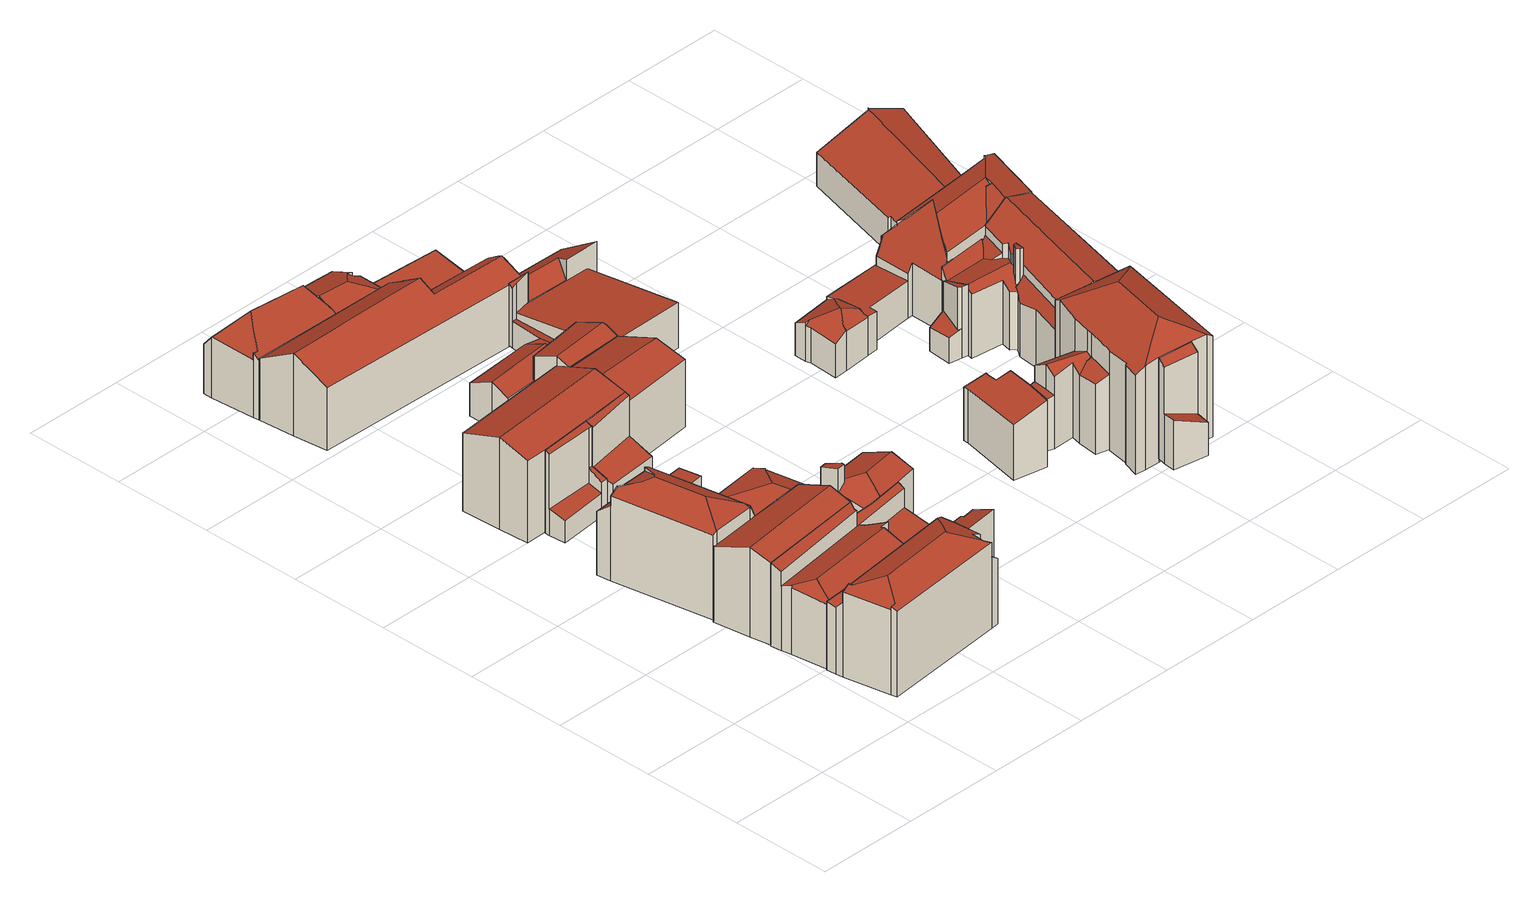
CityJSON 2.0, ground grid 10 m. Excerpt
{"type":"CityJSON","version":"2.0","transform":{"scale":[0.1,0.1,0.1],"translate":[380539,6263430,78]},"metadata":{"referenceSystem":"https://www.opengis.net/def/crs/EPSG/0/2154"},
"CityObjects":{
"building1":{"type":"Building","attributes":{"b3_dak_type":"slanted","b3_h_dak_50p":89.52,"b3_h_dak_70p":89.82,"b3_h_dak_max":90.45,"b3_h_dak_min":84.41,"b3_h_maaiveld":80.73,"b3_kas_warenhuis":false,"b3_reconstructie_onvolledig":false,"b3_rmse_lod12":1.21,"b3_rmse_lod13":1.21,"b3_rmse_lod22":0.299,"b3_val3dity_lod12":"[]","b3_val3dity_lod13":"[]","b3_val3dity_lod22":"[204]","b3_volume_lod12":826.85,"b3_volume_lod13":826.85,"b3_volume_lod22":768.42,"oorspronkelijkbouwjaar":2000},"children":["building1-1"]},
"building1-1":{"type":"BuildingPart","parents":["building1"],"geometry":[{"type":"Solid","lod":"2.2","boundaries":[[[[0,1,2,3,4,5,6,7,8,9,10,11,12,13]],[[14,15,9,8,16]],[[17,18,19,20]],[[21,22,18,17]],[[16,8,7,23,24]],[[20,19,4,3,25]],[[26,1,0,27]],[[28,29,13,12,30]],[[23,7,6,31]],[[31,6,5,32]],[[30,12,11,33]],[[33,11,10,34]],[[15,14,35]],[[36,37,38,39]],[[37,2,1,26]],[[25,3,2,37,36]],[[40,41,42]],[[41,40,43,34,44]],[[44,34,10,9,15]],[[24,23,22,21]],[[32,5,4,19]],[[45,29,28]],[[39,38,43,40]],[[27,0,13,29]],[[39,46,47,48,21,17,20,25,36]],[[49,35,14,16,24,21,48,47]],[[32,19,18,22,23,31]],[[35,49,42,41,44,15]],[[45,28,30,33]],[[39,40,42,49,47,46]],[[27,29,45,33,34,43,38,37,26]]]],"semantics":{"surfaces":[{"type":"GroundSurface"},{"type":"WallSurface","on_footprint_edge":true},{"type":"WallSurface","on_footprint_edge":false},{"type":"RoofSurface"}],"values":[[0,1,2,2,1,1,1,1,1,1,1,1,2,2,1,1,2,2,1,2,1,2,2,1,3,3,3,3,3,3,3]]}}]},
"building2":{"type":"Building","attributes":{"b3_dak_type":"slanted","b3_h_dak_50p":89.27,"b3_h_dak_70p":89.48,"b3_h_dak_max":91.36,"b3_h_dak_min":87.9,"b3_h_maaiveld":80.94,"b3_kas_warenhuis":false,"b3_reconstructie_onvolledig":false,"b3_rmse_lod12":0.508,"b3_rmse_lod13":0.508,"b3_rmse_lod22":0.39,"b3_val3dity_lod12":"[]","b3_val3dity_lod13":"[]","b3_val3dity_lod22":"[]","b3_volume_lod12":518.98,"b3_volume_lod13":518.98,"b3_volume_lod22":502.31,"oorspronkelijkbouwjaar":2000},"children":["building2-1"]},
"building2-1":{"type":"BuildingPart","parents":["building2"],"geometry":[{"type":"Solid","lod":"2.2","boundaries":[[[[50,51,52,53,54,55,56,57]],[[58,56,55,59]],[[60,57,56,58]],[[61,50,57,60]],[[62,54,53,63]],[[59,55,54,62]],[[63,53,52,64]],[[64,52,51,65]],[[65,51,50,61]],[[65,66,58,59,62,63,64]],[[58,66,65,61,60]]]],"semantics":{"surfaces":[{"type":"GroundSurface"},{"type":"WallSurface","on_footprint_edge":true},{"type":"RoofSurface"}],"values":[[0,1,1,1,1,1,1,1,1,2,2]]}}]},
"building3":{"type":"Building","attributes":{"b3_dak_type":"slanted","b3_h_dak_50p":89.89,"b3_h_dak_70p":90.14,"b3_h_dak_max":90.83,"b3_h_dak_min":85.82,"b3_h_maaiveld":81.09,"b3_kas_warenhuis":false,"b3_reconstructie_onvolledig":false,"b3_rmse_lod12":1.77,"b3_rmse_lod13":0.879,"b3_rmse_lod22":0.0477,"b3_val3dity_lod12":"[]","b3_val3dity_lod13":"[]","b3_val3dity_lod22":"[]","b3_volume_lod12":702.69,"b3_volume_lod13":664.47,"b3_volume_lod22":622.76,"oorspronkelijkbouwjaar":2000},"children":["building3-1"]},
"building3-1":{"type":"BuildingPart","parents":["building3"],"geometry":[{"type":"Solid","lod":"2.2","boundaries":[[[[67,68,69,70,71,72,73,74,75,76,77]],[[78,71,70,79]],[[80,81,77,76,82]],[[83,75,74,84]],[[82,76,75,83]],[[85,86,87,88]],[[89,88,90]],[[91,92,93,84,94]],[[81,80,95]],[[93,92,95]],[[94,84,74,73,96]],[[97,98,72,71,78]],[[99,67,77,81]],[[100,101,69,68,102]],[[79,70,69,101]],[[103,104,86,85,105]],[[101,100,106]],[[90,88,87,98,97]],[[96,73,72,98]],[[105,85,107]],[[108,109,104,103]],[[92,91,110]],[[109,108,110]],[[102,68,67,99]],[[93,95,80,82,83,84]],[[111,79,101,106]],[[90,97,78,79,111,112,89]],[[107,85,88,89,112]],[[109,110,91,94,96,98,87,86,104]],[[113,103,105,107,112,111,106]],[[103,113,106,100,102,99,81,95,92,110,108]]]],"semantics":{"surfaces":[{"type":"GroundSurface"},{"type":"WallSurface","on_footprint_edge":true},{"type":"WallSurface","on_footprint_edge":false},{"type":"RoofSurface"}],"values":[[0,1,1,1,1,2,2,2,2,2,1,1,1,1,1,2,2,2,1,2,2,2,2,1,3,3,3,3,3,3,3]]}}]},
"building4":{"type":"Building","attributes":{"b3_dak_type":"slanted","b3_h_dak_50p":83.73,"b3_h_dak_70p":85.2,"b3_h_dak_max":89.38,"b3_h_dak_min":83.43,"b3_h_maaiveld":81.23,"b3_kas_warenhuis":false,"b3_reconstructie_onvolledig":false,"b3_rmse_lod12":4.54,"b3_rmse_lod13":0.393,"b3_rmse_lod22":0.0681,"b3_val3dity_lod12":"[]","b3_val3dity_lod13":"[]","b3_val3dity_lod22":"[]","b3_volume_lod12":93.73,"b3_volume_lod13":46.72,"b3_volume_lod22":46.78,"oorspronkelijkbouwjaar":2000},"children":["building4-1"]},
"building4-1":{"type":"BuildingPart","parents":["building4"],"geometry":[{"type":"Solid","lod":"2.2","boundaries":[[[[114,115,116,117,118,119,120]],[[121,122,117,116,123]],[[124,125,122,121]],[[126,127,125,124,128]],[[129,114,120,130]],[[130,120,119,127,126]],[[127,119,118,131]],[[131,118,117,122]],[[123,116,115,132]],[[133,132,115,114,129]],[[128,124,132,133]],[[131,122,125,127]],[[132,124,121,123]],[[128,133,129,130,126]]]],"semantics":{"surfaces":[{"type":"GroundSurface"},{"type":"WallSurface","on_footprint_edge":true},{"type":"WallSurface","on_footprint_edge":false},{"type":"RoofSurface"}],"values":[[0,1,2,2,1,1,1,1,1,1,2,3,3,3]]}}]},
"building5":{"type":"Building","attributes":{"b3_dak_type":"slanted","b3_h_dak_50p":87.63,"b3_h_dak_70p":87.94,"b3_h_dak_max":89.98,"b3_h_dak_min":84.48,"b3_h_maaiveld":80.85,"b3_kas_warenhuis":false,"b3_reconstructie_onvolledig":false,"b3_rmse_lod12":1.45,"b3_rmse_lod13":1.45,"b3_rmse_lod22":0.138,"b3_val3dity_lod12":"[]","b3_val3dity_lod13":"[]","b3_val3dity_lod22":"[]","b3_volume_lod12":587.77,"b3_volume_lod13":587.77,"b3_volume_lod22":536.6,"oorspronkelijkbouwjaar":2000},"children":["building5-1"]},
"building5-1":{"type":"BuildingPart","parents":["building5"],"geometry":[{"type":"Solid","lod":"2.2","boundaries":[[[[134,135,136,137,138,139,140,141,142,143,144,145,146,147]],[[148,142,141,149]],[[150,147,146,151]],[[61,136,135,152,153]],[[154,155,156,157]],[[153,152,155,154]],[[158,159,140,139,160]],[[157,156,161,60]],[[162,163,164]],[[60,161,137,136,61]],[[165,144,143,166]],[[160,139,138,167]],[[149,141,140,159]],[[168,145,144,165]],[[151,146,145,168]],[[166,143,142,148,169]],[[169,148,170,171]],[[167,138,137,161]],[[171,170,172,173]],[[163,134,147,150]],[[152,135,134,163,162]],[[173,172,159,158]],[[60,61,153,154,157]],[[174,151,168,165]],[[173,158,160,167,161,156,155]],[[163,150,151,174,164]],[[152,162,164,174,165,166,169,171,173,155]],[[159,172,170,148,149]]]],"semantics":{"surfaces":[{"type":"GroundSurface"},{"type":"WallSurface","on_footprint_edge":true},{"type":"WallSurface","on_footprint_edge":false},{"type":"RoofSurface"}],"values":[[0,1,1,1,2,2,1,2,2,1,1,1,1,1,1,1,2,1,2,1,1,2,3,3,3,3,3,3]]}}]},
"building6":{"type":"Building","attributes":{"b3_dak_type":"slanted","b3_h_dak_50p":89.82,"b3_h_dak_70p":90.06,"b3_h_dak_max":90.69,"b3_h_dak_min":88.98,"b3_h_maaiveld":81.26,"b3_kas_warenhuis":false,"b3_reconstructie_onvolledig":false,"b3_rmse_lod12":0.458,"b3_rmse_lod13":0.458,"b3_rmse_lod22":0.0234,"b3_val3dity_lod12":"[]","b3_val3dity_lod13":"[]","b3_val3dity_lod22":"[104]","b3_volume_lod12":777.96,"b3_volume_lod13":777.96,"b3_volume_lod22":756.89,"oorspronkelijkbouwjaar":2000},"children":["building6-1"]},
"building6-1":{"type":"BuildingPart","parents":["building6"],"geometry":[{"type":"Solid","lod":"2.2","boundaries":[[[[175,176,177,178,179,180,181,182]],[[130,179,178,129]],[[129,178,177,183]],[[183,177,176,184]],[[185,180,179,130]],[[186,175,182,187]],[[188,181,180,185]],[[187,182,181,188]],[[184,176,175,186]],[[188,184,186,187]],[[184,188,185,130,129,183]]]],"semantics":{"surfaces":[{"type":"GroundSurface"},{"type":"WallSurface","on_footprint_edge":true},{"type":"RoofSurface"}],"values":[[0,1,1,1,1,1,1,1,1,2,2]]}}]},
"building7":{"type":"Building","attributes":{"b3_dak_type":"slanted","b3_h_dak_50p":86.33,"b3_h_dak_70p":86.58,"b3_h_dak_max":88.62,"b3_h_dak_min":84.33,"b3_h_maaiveld":81.73,"b3_kas_warenhuis":false,"b3_reconstructie_onvolledig":false,"b3_rmse_lod12":0.562,"b3_rmse_lod13":0.562,"b3_rmse_lod22":0.276,"b3_val3dity_lod12":"[]","b3_val3dity_lod13":"[]","b3_val3dity_lod22":"[]","b3_volume_lod12":190.12,"b3_volume_lod13":190.12,"b3_volume_lod22":179.29,"oorspronkelijkbouwjaar":2000},"children":["building7-1"]},
"building7-1":{"type":"BuildingPart","parents":["building7"],"geometry":[{"type":"Solid","lod":"2.2","boundaries":[[[[189,190,191,192,193,194,195,196,197]],[[198,199,193,192,200]],[[201,194,193,199]],[[202,197,196,203]],[[203,196,195,204]],[[200,192,191,205]],[[205,191,190,206]],[[204,195,194,201]],[[207,189,197,202]],[[206,190,189,207]],[[199,198,208]],[[208,198,200,205,206,209]],[[206,207,202,203,204,209]],[[199,208,209,204,201]]]],"semantics":{"surfaces":[{"type":"GroundSurface"},{"type":"WallSurface","on_footprint_edge":true},{"type":"WallSurface","on_footprint_edge":false},{"type":"RoofSurface"}],"values":[[0,1,1,1,1,1,1,1,1,1,2,3,3,3]]}}]},
"building8":{"type":"Building","attributes":{"b3_dak_type":"slanted","b3_h_dak_50p":84.93,"b3_h_dak_70p":85.18,"b3_h_dak_max":89.42,"b3_h_dak_min":84.27,"b3_h_maaiveld":81.4,"b3_kas_warenhuis":false,"b3_reconstructie_onvolledig":false,"b3_rmse_lod12":2.11,"b3_rmse_lod13":0.321,"b3_rmse_lod22":0.0488,"b3_val3dity_lod12":"[]","b3_val3dity_lod13":"[]","b3_val3dity_lod22":"[]","b3_volume_lod12":55.95,"b3_volume_lod13":68.19,"b3_volume_lod22":65.71,"oorspronkelijkbouwjaar":2000},"children":["building8-1"]},
"building8-1":{"type":"BuildingPart","parents":["building8"],"geometry":[{"type":"Solid","lod":"2.2","boundaries":[[[[210,211,212,213,214,215,216]],[[217,214,213,218]],[[219,215,214,217]],[[218,213,212,220]],[[221,216,215,219]],[[222,221,220,223]],[[183,211,210,129]],[[223,220,212,211,183]],[[129,210,216,221,222]],[[220,221,219,217,218]],[[129,222,223,183]]]],"semantics":{"surfaces":[{"type":"GroundSurface"},{"type":"WallSurface","on_footprint_edge":true},{"type":"WallSurface","on_footprint_edge":false},{"type":"RoofSurface"}],"values":[[0,1,1,1,1,2,1,1,1,3,3]]}}]},
"building9":{"type":"Building","attributes":{"b3_dak_type":"slanted","b3_h_dak_50p":86.95,"b3_h_dak_70p":87.06,"b3_h_dak_max":87.7,"b3_h_dak_min":86.54,"b3_h_maaiveld":81.93,"b3_kas_warenhuis":false,"b3_reconstructie_onvolledig":false,"b3_rmse_lod12":0.299,"b3_rmse_lod13":0.299,"b3_rmse_lod22":0.252,"b3_val3dity_lod12":"[]","b3_val3dity_lod13":"[]","b3_val3dity_lod22":"[]","b3_volume_lod12":64.48,"b3_volume_lod13":64.48,"b3_volume_lod22":64.77,"oorspronkelijkbouwjaar":2000},"children":["building9-1"]},
"building9-1":{"type":"BuildingPart","parents":["building9"],"geometry":[{"type":"Solid","lod":"2.2","boundaries":[[[[224,225,226,227,228,229]],[[230,224,229,231]],[[232,227,226,233]],[[233,226,225,234]],[[231,229,228,235]],[[235,228,227,232]],[[234,225,224,230]],[[234,230,231,235,232,233]]]],"semantics":{"surfaces":[{"type":"GroundSurface"},{"type":"WallSurface","on_footprint_edge":true},{"type":"RoofSurface"}],"values":[[0,1,1,1,1,1,1,2]]}}]},
"building10":{"type":"Building","attributes":{"b3_dak_type":"slanted","b3_h_dak_50p":87.62,"b3_h_dak_70p":87.89,"b3_h_dak_max":89.06,"b3_h_dak_min":86.66,"b3_h_maaiveld":81.44,"b3_kas_warenhuis":false,"b3_reconstructie_onvolledig":false,"b3_rmse_lod12":0.511,"b3_rmse_lod13":0.511,"b3_rmse_lod22":0.0862,"b3_val3dity_lod12":"[]","b3_val3dity_lod13":"[]","b3_val3dity_lod22":"[]","b3_volume_lod12":191.67,"b3_volume_lod13":191.67,"b3_volume_lod22":186.19,"oorspronkelijkbouwjaar":2000},"children":["building10-1"]},
"building10-1":{"type":"BuildingPart","parents":["building10"],"geometry":[{"type":"Solid","lod":"2.2","boundaries":[[[[236,237,238,239,240,241,242,243,244,245,246]],[[247,248,236,246,249]],[[250,241,240,251]],[[160,242,241,250]],[[252,253,254,255]],[[253,245,244,256]],[[257,258,259,260]],[[251,240,239,261]],[[249,246,245,253,252]],[[261,239,238,262]],[[263,243,242,160]],[[256,244,243,263]],[[255,254,258,257]],[[260,259,248,247]],[[262,238,237,264]],[[264,237,236,248]],[[258,254,253,256,263,265,266]],[[251,267,266,265,263,160,250]],[[260,247,249,252,255,257]],[[264,248,259,258,266,267,251,261,262]]]],"semantics":{"surfaces":[{"type":"GroundSurface"},{"type":"WallSurface","on_footprint_edge":true},{"type":"WallSurface","on_footprint_edge":false},{"type":"RoofSurface"}],"values":[[0,1,1,1,2,1,2,1,1,1,1,1,2,2,1,1,3,3,3,3]]}}]},
"building11":{"type":"Building","attributes":{"b3_dak_type":"slanted","b3_h_dak_50p":88.63,"b3_h_dak_70p":88.89,"b3_h_dak_max":89.38,"b3_h_dak_min":87.7,"b3_h_maaiveld":81.54,"b3_kas_warenhuis":false,"b3_reconstructie_onvolledig":false,"b3_rmse_lod12":0.473,"b3_rmse_lod13":0.473,"b3_rmse_lod22":0.0396,"b3_val3dity_lod12":"[]","b3_val3dity_lod13":"[]","b3_val3dity_lod22":"[]","b3_volume_lod12":403.3,"b3_volume_lod13":403.3,"b3_volume_lod22":389.17,"oorspronkelijkbouwjaar":2000},"children":["building11-1"]},
"building11-1":{"type":"BuildingPart","parents":["building11"],"geometry":[{"type":"Solid","lod":"2.2","boundaries":[[[[268,269,270,271,272,273,274]],[[275,272,271,276]],[[277,273,272,275]],[[278,274,273,277]],[[279,269,268,280]],[[281,270,269,279]],[[280,268,274,278]],[[276,271,270,281]],[[280,278,277,282,281,279]],[[276,281,282,277,275]]]],"semantics":{"surfaces":[{"type":"GroundSurface"},{"type":"WallSurface","on_footprint_edge":true},{"type":"RoofSurface"}],"values":[[0,1,1,1,1,1,1,1,2,2]]}}]},
"building12":{"type":"Building","attributes":{"b3_dak_type":"slanted","b3_h_dak_50p":87.16,"b3_h_dak_70p":87.7,"b3_h_dak_max":89.75,"b3_h_dak_min":84.22,"b3_h_maaiveld":81.36,"b3_kas_warenhuis":false,"b3_reconstructie_onvolledig":false,"b3_rmse_lod12":1.74,"b3_rmse_lod13":1.74,"b3_rmse_lod22":0.295,"b3_val3dity_lod12":"[]","b3_val3dity_lod13":"[]","b3_val3dity_lod22":"[204]","b3_volume_lod12":745.9,"b3_volume_lod13":745.9,"b3_volume_lod22":647.12,"oorspronkelijkbouwjaar":2000},"children":["building12-1"]},
"building12-1":{"type":"BuildingPart","parents":["building12"],"geometry":[{"type":"Solid","lod":"2.2","boundaries":[[[[283,284,285,286,287,288,289,290,291,292,293,294,295,296,297]],[[298,294,293,299]],[[300,295,294,298,301]],[[301,298,302,303]],[[299,293,292,304]],[[305,306,307]],[[307,306,289,288,308]],[[308,288,287,309]],[[309,287,286,310,311]],[[312,313,296,295,300]],[[314,297,296,313]],[[315,284,283,316]],[[317,316,283,297,314]],[[318,316,317]],[[319,285,284,315]],[[320,321,322]],[[313,312,322]],[[303,302,323,324]],[[304,292,291,323]],[[321,320,325,326]],[[327,328,329]],[[330,331,329]],[[310,286,285,319]],[[328,332,333]],[[332,328,327,334]],[[311,310,334]],[[335,290,289,306]],[[324,323,291,290,335]],[[326,325,336]],[[331,330,336]],[[318,337,338,315,316]],[[304,323,302,298,299]],[[332,334,310,319,315,338,339,333]],[[326,336,330,329,328,333,339]],[[311,334,327,329,331,340,341,305,307,308,309]],[[324,335,306,305,341,340,303]],[[326,339,338,337,318,317,314,313,322,321]],[[331,336,325,320,322,312,300,301,303,340]]]],"semantics":{"surfaces":[{"type":"GroundSurface"},{"type":"WallSurface","on_footprint_edge":true},{"type":"WallSurface","on_footprint_edge":false},{"type":"RoofSurface"}],"values":[[0,1,1,2,1,2,1,1,1,1,1,1,1,2,1,2,2,2,1,2,2,2,1,2,2,2,1,1,2,2,3,3,3,3,3,3,3,3]]}}]},
"building13":{"type":"Building","attributes":{"b3_dak_type":"slanted","b3_h_dak_50p":85.92,"b3_h_dak_70p":87.84,"b3_h_dak_max":88.55,"b3_h_dak_min":84.26,"b3_h_maaiveld":81.6,"b3_kas_warenhuis":false,"b3_reconstructie_onvolledig":false,"b3_rmse_lod12":2.01,"b3_rmse_lod13":2.01,"b3_rmse_lod22":0.152,"b3_val3dity_lod12":"[]","b3_val3dity_lod13":"[]","b3_val3dity_lod22":"[]","b3_volume_lod12":381.47,"b3_volume_lod13":381.47,"b3_volume_lod22":294.19,"oorspronkelijkbouwjaar":2000},"children":["building13-1"]},
"building13-1":{"type":"BuildingPart","parents":["building13"],"geometry":[{"type":"Solid","lod":"2.2","boundaries":[[[[342,343,344,345,346,347,348,349,350,351,352,353]],[[279,347,346,354]],[[355,348,347,279]],[[356,357,350,349,358]],[[359,351,350,357]],[[360,361,362]],[[362,342,353,363]],[[358,349,348,355]],[[364,365,366,367]],[[367,366,357,356]],[[363,353,352,368]],[[354,346,345,369]],[[369,345,344,370,371]],[[371,370,372,365,364]],[[370,344,343,373]],[[368,352,351,359]],[[365,372,361,360]],[[373,343,342,362]],[[368,360,362,363]],[[369,358,355,279,354]],[[365,360,368,359,357,366]],[[373,362,361,372,370]],[[358,369,371,364,367,356]]]],"semantics":{"surfaces":[{"type":"GroundSurface"},{"type":"WallSurface","on_footprint_edge":true},{"type":"WallSurface","on_footprint_edge":false},{"type":"RoofSurface"}],"values":[[0,1,1,1,1,2,1,1,2,2,1,1,1,2,1,1,2,1,3,3,3,3,3]]}}]},
"building14":{"type":"Building","attributes":{"b3_dak_type":"slanted","b3_h_dak_50p":88.26,"b3_h_dak_70p":88.68,"b3_h_dak_max":89.91,"b3_h_dak_min":84.05,"b3_h_maaiveld":81.4,"b3_kas_warenhuis":false,"b3_reconstructie_onvolledig":false,"b3_rmse_lod12":1.63,"b3_rmse_lod13":0.62,"b3_rmse_lod22":0.107,"b3_val3dity_lod12":"[]","b3_val3dity_lod13":"[]","b3_val3dity_lod22":"[104]","b3_volume_lod12":1287.9,"b3_volume_lod13":1186.4,"b3_volume_lod22":1098.94,"oorspronkelijkbouwjaar":2000},"children":["building14-1"]},
"building14-1":{"type":"BuildingPart","parents":["building14"],"geometry":[{"type":"Solid","lod":"2.2","boundaries":[[[[374,375,376,377,378,379,380,381,382,383,384,385,297,295,386]],[[387,388,381,380,389]],[[390,377,376,391]],[[392,393,378,377,390,394]],[[395,386,295,396]],[[396,295,297,397]],[[398,399,400]],[[401,384,383,402]],[[394,390,403,404]],[[405,406,374,386,395]],[[407,385,384,401]],[[397,297,385,407]],[[389,380,379,408]],[[391,376,375,409]],[[404,403,409,410]],[[411,412,413,414]],[[408,379,378,393]],[[402,383,382,415,416]],[[416,415,412,411]],[[415,382,381,388]],[[417,418,393,392]],[[414,413,418,417]],[[410,409,375,374,406]],[[399,398,406,405]],[[388,387,419]],[[409,403,390,391]],[[388,419,412,415]],[[399,405,395,396,397,407,420]],[[414,417,392,394,404,410,406,398,400]],[[419,387,389,408,393,418,413,412]],[[414,400,399,420,407,401,402,416,411]]]],"semantics":{"surfaces":[{"type":"GroundSurface"},{"type":"WallSurface","on_footprint_edge":true},{"type":"WallSurface","on_footprint_edge":false},{"type":"RoofSurface"}],"values":[[0,1,1,1,1,1,2,1,2,1,1,1,1,1,2,2,1,1,2,1,2,2,1,2,2,3,3,3,3,3,3]]}}]},
"building15":{"type":"Building","attributes":{"b3_dak_type":"slanted","b3_h_dak_50p":85.4,"b3_h_dak_70p":85.71,"b3_h_dak_max":88.52,"b3_h_dak_min":84.05,"b3_h_maaiveld":81.65,"b3_kas_warenhuis":false,"b3_reconstructie_onvolledig":false,"b3_rmse_lod12":0.656,"b3_rmse_lod13":0.656,"b3_rmse_lod22":0.264,"b3_val3dity_lod12":"[]","b3_val3dity_lod13":"[]","b3_val3dity_lod22":"[]","b3_volume_lod12":385.58,"b3_volume_lod13":385.58,"b3_volume_lod22":350.87,"oorspronkelijkbouwjaar":2000},"children":["building15-1"]},
"building15-1":{"type":"BuildingPart","parents":["building15"],"geometry":[{"type":"Solid","lod":"2.2","boundaries":[[[[343,421,422,423,424,425,426,346]],[[427,428,426,425,429]],[[430,346,426,428]],[[429,425,424,431]],[[431,424,423,432]],[[373,343,346,430]],[[433,432,423,422,434]],[[434,422,421,435,436]],[[435,421,343,373]],[[436,435,437,438,439]],[[439,438,432,433]],[[438,437,428,427]],[[439,433,434,436]],[[438,427,429,431,432]],[[428,437,435,373,430]]]],"semantics":{"surfaces":[{"type":"GroundSurface"},{"type":"WallSurface","on_footprint_edge":true},{"type":"WallSurface","on_footprint_edge":false},{"type":"RoofSurface"}],"values":[[0,1,1,1,1,1,1,1,1,2,2,2,3,3,3]]}}]},
"building16":{"type":"Building","attributes":{"b3_dak_type":"slanted","b3_h_dak_50p":84.06,"b3_h_dak_70p":84.3,"b3_h_dak_max":84.76,"b3_h_dak_min":83.52,"b3_h_maaiveld":78.12,"b3_kas_warenhuis":false,"b3_reconstructie_onvolledig":false,"b3_rmse_lod12":0.377,"b3_rmse_lod13":0.377,"b3_rmse_lod22":0.0245,"b3_val3dity_lod12":"[]","b3_val3dity_lod13":"[]","b3_val3dity_lod22":"[]","b3_volume_lod12":131.92,"b3_volume_lod13":131.92,"b3_volume_lod22":127.62,"oorspronkelijkbouwjaar":2000},"children":["building16-1"]},
"building16-1":{"type":"BuildingPart","parents":["building16"],"geometry":[{"type":"Solid","lod":"2.2","boundaries":[[[[440,441,442,443,444,445,446,447,448]],[[449,446,445,450]],[[451,447,446,449]],[[450,445,444,452]],[[452,444,443,453]],[[453,443,442,454]],[[455,448,447,451]],[[454,442,441,456]],[[457,440,448,455]],[[456,441,440,457]],[[456,457,455,451,449,450,452,453,454]]]],"semantics":{"surfaces":[{"type":"GroundSurface"},{"type":"WallSurface","on_footprint_edge":true},{"type":"RoofSurface"}],"values":[[0,1,1,1,1,1,1,1,1,1,2]]}}]},
"building17":{"type":"Building","attributes":{"b3_dak_type":"slanted","b3_h_dak_50p":84.88,"b3_h_dak_70p":89.73,"b3_h_dak_max":90.07,"b3_h_dak_min":83.46,"b3_h_maaiveld":80.11,"b3_kas_warenhuis":false,"b3_reconstructie_onvolledig":false,"b3_rmse_lod12":4.1,"b3_rmse_lod13":0.496,"b3_rmse_lod22":0.0551,"b3_val3dity_lod12":"[]","b3_val3dity_lod13":"[]","b3_val3dity_lod22":"[]","b3_volume_lod12":72.55,"b3_volume_lod13":50.12,"b3_volume_lod22":48.04,"oorspronkelijkbouwjaar":2000},"children":["building17-1"]},
"building17-1":{"type":"BuildingPart","parents":["building17"],"geometry":[{"type":"Solid","lod":"2.2","boundaries":[[[[458,459,460,461,462,463]],[[464,461,460,465]],[[465,460,459,466,467]],[[467,466,468,469]],[[470,458,463,471]],[[469,468,462,461,464]],[[471,463,462,468]],[[466,459,458,470]],[[469,464,465,467]],[[466,470,471,468]]]],"semantics":{"surfaces":[{"type":"GroundSurface"},{"type":"WallSurface","on_footprint_edge":true},{"type":"WallSurface","on_footprint_edge":false},{"type":"RoofSurface"}],"values":[[0,1,1,2,1,1,1,1,3,3]]}}]},
"building18":{"type":"Building","attributes":{"b3_dak_type":"slanted","b3_h_dak_50p":90.28,"b3_h_dak_70p":90.74,"b3_h_dak_max":91.74,"b3_h_dak_min":84.75,"b3_h_maaiveld":79.72,"b3_kas_warenhuis":false,"b3_reconstructie_onvolledig":false,"b3_rmse_lod12":1.6,"b3_rmse_lod13":0.723,"b3_rmse_lod22":0.158,"b3_val3dity_lod12":"[]","b3_val3dity_lod13":"[]","b3_val3dity_lod22":"[201]","b3_volume_lod12":1264.61,"b3_volume_lod13":1216.13,"b3_volume_lod22":1174.3,"oorspronkelijkbouwjaar":2000},"children":["building18-1"]},
"building18-1":{"type":"BuildingPart","parents":["building18"],"geometry":[{"type":"Solid","lod":"2.2","boundaries":[[[[472,473,474,475,476,477,478,479,480,481,482,483,484,485,486,487,488,489,490,491,492,493]],[[494,480,479,495]],[[496,497,498,499]],[[500,501,502,503]],[[504,492,491,502]],[[505,493,492,504]],[[450,475,474,506]],[[464,484,483,507]],[[506,474,473,498]],[[508,477,476,509,510]],[[511,478,477,508,512]],[[513,472,493,505]],[[514,487,486,515]],[[515,486,485,465]],[[516,490,489,517]],[[517,489,488,518]],[[518,488,487,514]],[[509,476,475,450]],[[512,508,519,520]],[[501,521,522]],[[465,485,484,464]],[[507,483,482,523]],[[520,519,521,501,500]],[[523,482,481,524]],[[524,481,480,494]],[[503,502,491,490,516]],[[510,509,497,496]],[[495,479,478,511]],[[499,498,473,472,513]],[[510,496,519,508]],[[501,522,505,504,502]],[[465,464,507,525,526,527,515]],[[523,524,528,529,526,525,507]],[[503,516,517,518,514,515,527,526,529,511,512,520,500]],[[497,509,450,506,498]],[[495,511,529,528,524,494]],[[499,513,505,522,521,519,496]]]],"semantics":{"surfaces":[{"type":"GroundSurface"},{"type":"WallSurface","on_footprint_edge":true},{"type":"WallSurface","on_footprint_edge":false},{"type":"RoofSurface"}],"values":[[0,1,2,2,1,1,1,1,1,1,1,1,1,1,1,1,1,1,2,2,1,1,2,1,1,1,2,1,1,3,3,3,3,3,3,3,3]]}}]},
"building19":{"type":"Building","attributes":{"b3_dak_type":"slanted","b3_h_dak_50p":83.13,"b3_h_dak_70p":83.27,"b3_h_dak_max":87.2,"b3_h_dak_min":82.73,"b3_h_maaiveld":80.39,"b3_kas_warenhuis":false,"b3_reconstructie_onvolledig":false,"b3_rmse_lod12":1.95,"b3_rmse_lod13":0.252,"b3_rmse_lod22":0.0513,"b3_val3dity_lod12":"[]","b3_val3dity_lod13":"[]","b3_val3dity_lod22":"[]","b3_volume_lod12":15.44,"b3_volume_lod13":21.63,"b3_volume_lod22":21.08,"oorspronkelijkbouwjaar":2000},"children":["building19-1"]},
"building19-1":{"type":"BuildingPart","parents":["building19"],"geometry":[{"type":"Solid","lod":"2.2","boundaries":[[[[530,531,532,533,534,535]],[[536,534,533,537]],[[538,539,532,531,540]],[[537,533,532,539]],[[541,535,534,536]],[[542,543,539,538]],[[544,541,543,542]],[[545,530,535,541,544]],[[540,531,530,545]],[[543,541,536,537,539]],[[540,545,544,542,538]]]],"semantics":{"surfaces":[{"type":"GroundSurface"},{"type":"WallSurface","on_footprint_edge":true},{"type":"WallSurface","on_footprint_edge":false},{"type":"RoofSurface"}],"values":[[0,1,1,1,1,2,2,1,1,3,3]]}}]},
"building20":{"type":"Building","attributes":{"b3_dak_type":"slanted","b3_h_dak_50p":88.36,"b3_h_dak_70p":88.75,"b3_h_dak_max":89.63,"b3_h_dak_min":84.07,"b3_h_maaiveld":80.7,"b3_kas_warenhuis":false,"b3_reconstructie_onvolledig":false,"b3_rmse_lod12":2.67,"b3_rmse_lod13":1.04,"b3_rmse_lod22":0.831,"b3_val3dity_lod12":"[]","b3_val3dity_lod13":"[]","b3_val3dity_lod22":"[104,201]","b3_volume_lod12":1097.46,"b3_volume_lod13":928.89,"b3_volume_lod22":7009.15,"oorspronkelijkbouwjaar":2000},"children":["building20-1"]},
"building20-1":{"type":"BuildingPart","parents":["building20"],"geometry":[{"type":"Solid","lod":"2.2","boundaries":[[[[546,547,548,549,550,551,552,553,554,555,556,557,558,559,560,561,562,563,564,565,566,567,568,569,570,571]],[[572,550,549,573]],[[574,558,557,575]],[[576,577,559,558,574]],[[575,557,556,578]],[[579,568,567,580]],[[581,564,563,582,583]],[[584,565,564,581]],[[585,566,565,584]],[[586,587,588,589]],[[590,591,562,561,592]],[[593,560,559,577]],[[594,585,595]],[[596,554,553,597]],[[598,552,551,599,600]],[[599,551,550,572]],[[597,553,552,598]],[[601,570,569,602]],[[580,567,566,585,594]],[[603,604,605]],[[606,555,554,596]],[[607,608,609]],[[610,611,604,603]],[[611,612,613,614]],[[589,588,615]],[[600,599,612,611,610]],[[616,601,617,618]],[[619,620,621]],[[622,623,624,621]],[[614,613,625,620,619]],[[626,579,627]],[[583,582,628]],[[629,578,556,555,606]],[[605,608,607]],[[573,549,548,630]],[[582,563,562,591]],[[592,561,560,593]],[[587,586,631]],[[591,590,631]],[[602,569,568,579,626]],[[624,623,632]],[[618,617,577,576]],[[633,547,546,634]],[[634,546,571,635]],[[636,635,571,570,601,616]],[[630,548,547,633]],[[620,625,635,636]],[[578,629,637]],[[623,622,637]],[[607,609,606,596]],[[605,607,596,597,598,600,610,603]],[[630,638,613,612,599,572,573]],[[639,640,595,585,584,581,583,628,641]],[[639,642,627,579,580,594,595,640]],[[591,631,586,589,641,628,582]],[[624,632,605,604,611,614,619,621]],[[615,588,587,631,590,592,593,577,617,601,602,626,627]],[[615,627,642,639,641,589]],[[635,625,613,638,630,633,634]],[[578,637,622,621,620,636,616,618,576,574,575]],[[623,637,629,606,609,608,605,632]]]],"semantics":{"surfaces":[{"type":"GroundSurface"},{"type":"WallSurface","on_footprint_edge":true},{"type":"WallSurface","on_footprint_edge":false},{"type":"RoofSurface"}],"values":[[0,1,1,1,1,1,1,1,1,2,1,1,2,1,1,1,1,1,1,2,1,2,2,2,2,2,2,2,2,2,2,2,1,2,1,1,1,2,2,1,2,2,1,1,1,1,2,2,2,3,3,3,3,3,3,3,3,3,3,3,3]]}}]},
"building21":{"type":"Building","attributes":{"b3_dak_type":"slanted","b3_h_dak_50p":88.52,"b3_h_dak_70p":88.92,"b3_h_dak_max":89.86,"b3_h_dak_min":86.01,"b3_h_maaiveld":80.37,"b3_kas_warenhuis":false,"b3_reconstructie_onvolledig":false,"b3_rmse_lod12":1.3,"b3_rmse_lod13":1.3,"b3_rmse_lod22":0.185,"b3_val3dity_lod12":"[]","b3_val3dity_lod13":"[]","b3_val3dity_lod22":"[204]","b3_volume_lod12":998.63,"b3_volume_lod13":998.63,"b3_volume_lod22":914.5,"oorspronkelijkbouwjaar":2000},"children":["building21-1"]},
"building21-1":{"type":"BuildingPart","parents":["building21"],"geometry":[{"type":"Solid","lod":"2.2","boundaries":[[[[643,644,645,646,647,531,648,649,650,651,652,653,654,655,656,657,658,659]],[[660,661,662,663]],[[663,662,664,665,666]],[[667,647,646,668]],[[669,531,647,667]],[[670,648,531,669]],[[671,672,673]],[[674,659,658,675]],[[676,656,655,677]],[[677,655,654,678]],[[664,662,679]],[[680,650,649,681]],[[675,658,657,682]],[[683,682,657,656,676]],[[681,649,648,670]],[[684,653,652,661,660]],[[685,671,686,687,688]],[[689,690,691,692]],[[678,654,653,684]],[[693,643,659,674]],[[668,646,645,694]],[[695,696,697,698]],[[661,652,651,699]],[[699,700,701]],[[700,699,651,650,680]],[[666,665,696,695]],[[694,645,644,702]],[[702,644,643,693]],[[703,704,705,690,689]],[[692,691,672,671,685]],[[688,687,704,703]],[[698,697,706,707]],[[708,709,705,704]],[[707,706,709,708]],[[687,686,682,683]],[[678,684,676,677]],[[710,711,679,662,661,699,701]],[[696,665,664,679,711,681,670,697]],[[688,703,689,692,685]],[[709,706,697,670,669,667,668,694,702,673,672,691,690,705]],[[711,710,701,700,680,681]],[[682,686,671,673,702,693,674,675]],[[687,683,676,684,660,663,666,695,698,707,708,704]]]],"semantics":{"surfaces":[{"type":"GroundSurface"},{"type":"WallSurface","on_footprint_edge":false},{"type":"WallSurface","on_footprint_edge":true},{"type":"RoofSurface"}],"values":[[0,1,1,2,2,2,1,2,2,2,1,2,2,2,2,2,1,1,2,2,2,1,2,1,2,1,2,2,1,1,1,1,1,1,1,3,3,3,3,3,3,3,3]]}}]},
"building22":{"type":"Building","attributes":{"b3_dak_type":"slanted","b3_h_dak_50p":85.36,"b3_h_dak_70p":85.68,"b3_h_dak_max":86.27,"b3_h_dak_min":82.71,"b3_h_maaiveld":80.84,"b3_kas_warenhuis":false,"b3_reconstructie_onvolledig":false,"b3_rmse_lod12":0.625,"b3_rmse_lod13":0.625,"b3_rmse_lod22":0.0928,"b3_val3dity_lod12":"[]","b3_val3dity_lod13":"[]","b3_val3dity_lod22":"[]","b3_volume_lod12":530.82,"b3_volume_lod13":530.82,"b3_volume_lod22":489.28,"oorspronkelijkbouwjaar":2000},"children":["building22-1"]},
"building22-1":{"type":"BuildingPart","parents":["building22"],"geometry":[{"type":"Solid","lod":"2.2","boundaries":[[[[712,713,714,715,716,717,718,719,720,721,722]],[[723,721,720,724]],[[725,712,722,726]],[[727,714,713,728]],[[729,715,714,727]],[[730,718,717,731]],[[732,719,718,730]],[[726,722,721,723]],[[724,720,719,732]],[[733,716,715,729]],[[731,717,716,733]],[[728,713,712,725]],[[726,730,731,733,729,727,728,725]],[[730,726,723,724,732]]]],"semantics":{"surfaces":[{"type":"GroundSurface"},{"type":"WallSurface","on_footprint_edge":true},{"type":"RoofSurface"}],"values":[[0,1,1,1,1,1,1,1,1,1,1,1,2,2]]}}]}
},
"vertices":[
[184,83,27],[213,86,27],[215,73,27],[218,60,27],[222,36,27],[224,24,27],[225,19,27],[217,18,27],[93,5,27],[92,11,27],[83,57,27],[82,64,27],[81,73,27],[148,80,27],[92,11,114],[92,11,111],[93,5,112],[214,37,113],[214,37,100],[222,36,94],[222,36,109],[212,23,114],[212,23,102],[217,18,98],[217,18,112],[218,60,111],[213,86,89],[184,83,87],[148,80,94],[148,80,86],[81,73,95],[225,19,92],[224,24,92],[82,64,93],[83,57,100],[98,12,114],[215,73,112],[215,73,103],[211,73,103],[211,73,113],[91,58,113],[91,58,115],[92,54,115],[91,58,100],[83,57,111],[124,70,92],[203,61,117],[190,44,124],[191,43,123],[113,35,123],
[73,129,29],[69,149,29],[64,185,29],[119,191,29],[147,193,29],[175,196,29],[178,163,29],[181,143,29],[178,163,118],[175,196,105],[181,143,110],[73,129,110],[147,193,105],[119,191,104],[64,185,104],[69,149,118],[125,156,118],
[108,279,31],[119,191,31],[112,190,31],[68,185,31],[64,185,31],[46,284,31],[44,298,31],[109,304,31],[151,308,31],[153,285,31],[116,280,31],[64,185,115],[68,185,117],[116,280,81],[116,280,74],[153,285,81],[151,308,79],[109,304,79],[90,288,116],[90,288,105],[55,285,105],[55,285,117],[69,271,124],[55,285,120],[103,297,100],[103,297,96],[103,297,79],[109,304,94],[113,285,81],[44,298,94],[46,284,115],[46,284,105],[108,279,93],[112,190,118],[112,190,116],[119,191,103],[95,289,117],[95,289,105],[90,288,120],[111,195,118],[82,269,125],[97,289,112],[97,289,105],[101,294,102],[86,215,128],[77,264,128],[102,246,118],
[110,374,32],[110,367,32],[112,352,32],[106,352,32],[58,347,32],[57,364,32],[57,369,32],[106,352,66],[106,352,55],[112,352,66],[106,367,73],[106,367,58],[57,364,112],[57,364,58],[106,367,112],[110,374,114],[57,369,114],[58,347,54],[110,367,73],[110,367,112],
[76,108,28],[74,118,28],[73,129,28],[181,143,28],[208,145,28],[245,151,28],[245,144,28],[249,118,28],[191,110,28],[182,109,28],[182,106,28],[184,83,28],[84,73,28],[81,73,28],[191,110,65],[249,118,65],[81,73,92],[84,73,95],[74,118,92],[74,118,106],[179,134,107],[179,134,91],[178,136,92],[178,136,108],[245,144,91],[245,144,72],[245,151,94],[181,143,95],[76,108,96],[76,108,94],[77,110,95],[182,106,102],[182,109,101],[208,145,94],[184,83,94],[191,110,101],[182,128,70],[182,128,94],[182,134,72],[182,134,91],[91,94,102],
[154,450,33],[158,410,33],[162,380,33],[110,374,33],[57,369,33],[36,368,33],[34,398,33],[32,438,33],[162,380,114],[158,410,125],[36,368,114],[154,450,110],[32,438,110],[34,398,124],
[138,258,37],[141,255,37],[140,261,37],[195,267,37],[196,254,37],[204,199,37],[183,197,37],[175,196,37],[147,193,37],[196,254,82],[196,254,81],[195,267,77],[204,199,83],[147,193,77],[175,196,87],[183,197,91],[140,261,76],[141,255,78],[138,258,77],[193,251,83],[177,227,90],
[110,374,34],[162,380,34],[162,375,34],[164,351,34],[113,346,34],[112,352,34],[110,366,34],[113,346,63],[164,351,63],[112,352,65],[162,375,73],[110,366,72],[110,366,111],[162,375,113],
[254,89,39],[254,85,39],[265,86,39],[268,65,39],[218,60,39],[213,86,39],[254,89,85],[213,86,83],[268,65,97],[265,86,88],[254,85,87],[218,60,95],
[210,200,34],[220,202,34],[219,200,34],[258,204,34],[263,176,34],[267,155,34],[245,151,34],[220,147,34],[208,145,34],[205,180,34],[204,199,34],[210,200,106],[210,200,89],[204,199,106],[267,155,94],[263,176,103],[205,180,113],[205,180,89],[213,181,95],[213,181,113],[208,145,84],[214,184,112],[214,184,96],[215,186,95],[215,186,111],[258,204,91],[219,200,90],[220,147,94],[220,202,89],[222,153,96],[227,170,103],[240,172,103],
[171,452,35],[232,456,35],[237,417,35],[242,389,35],[162,380,35],[158,411,35],[154,450,35],[162,380,102],[242,389,102],[158,411,113],[154,450,98],[232,456,98],[171,452,98],[237,417,112],[198,414,113],
[8,652,34],[5,696,34],[5,705,34],[111,702,34],[128,702,34],[153,703,34],[154,681,34],[155,679,34],[161,679,34],[246,676,34],[247,643,34],[160,644,34],[159,644,34],[99,645,34],[9,646,34],[160,644,63],[247,643,63],[159,644,85],[160,644,85],[160,645,64],[160,645,86],[246,676,70],[150,683,91],[154,681,88],[154,681,91],[153,703,82],[128,702,84],[111,702,77],[111,702,84],[99,645,87],[99,645,83],[9,646,92],[5,696,94],[8,652,91],[8,652,98],[13,652,97],[5,705,83],[104,653,90],[104,653,91],[103,650,89],[161,679,71],[161,679,85],[101,656,92],[101,656,96],[108,691,89],[108,691,91],[107,683,92],[104,670,94],[104,670,98],[108,691,92],[107,690,93],[109,694,88],[155,679,88],[103,663,95],[20,663,109],[27,673,120],[88,673,115],[136,669,97],[145,678,93],
[202,532,36],[222,534,36],[227,498,36],[230,471,36],[231,468,36],[232,456,36],[171,452,36],[169,464,36],[166,486,36],[133,484,36],[131,501,36],[130,525,36],[231,468,104],[171,452,99],[166,486,96],[166,486,72],[169,464,105],[133,484,72],[200,507,82],[200,507,69],[202,532,68],[130,525,69],[199,493,95],[199,493,75],[166,488,73],[166,488,95],[131,501,81],[230,471,105],[227,498,63],[227,498,94],[199,493,70],[222,534,63],
[158,627,34],[159,627,34],[237,625,34],[238,610,34],[240,610,34],[325,610,34],[328,573,34],[293,573,34],[241,573,34],[225,573,34],[16,576,34],[12,610,34],[157,627,34],[293,573,87],[293,573,65],[328,573,87],[238,610,64],[237,625,55],[240,610,97],[240,610,64],[238,610,97],[157,627,107],[159,644,96],[9,646,95],[160,610,99],[160,610,117],[161,595,108],[16,576,96],[225,573,95],[165,610,65],[165,610,99],[158,627,107],[158,627,90],[12,610,116],[325,610,63],[159,627,55],[159,627,90],[239,591,106],[239,591,77],[239,594,75],[239,594,107],[241,573,64],[241,573,95],[239,598,105],[239,598,72],[301,590,76],[125,610,117],
[224,568,36],[225,573,36],[248,573,36],[317,573,36],[318,471,36],[232,468,36],[232,468,82],[232,468,61],[318,471,81],[231,468,62],[317,573,66],[248,573,67],[248,573,97],[225,573,97],[224,568,62],[224,568,95],[230,569,61],[230,569,67],[230,569,96],
[421,247,1],[441,241,1],[440,238,1],[439,228,1],[452,224,1],[447,197,1],[441,172,1],[408,178,1],[421,242,1],[441,172,67],[447,197,67],[408,178,56],[452,224,66],[439,228,61],[440,238,61],[421,242,54],[441,241,61],[421,247,54],
[489,75,21],[490,87,21],[492,95,21],[527,92,21],[525,83,21],[523,69,21],[527,92,121],[492,95,121],[490,87,70],[490,87,116],[525,83,55],[525,83,116],[489,75,70],[523,69,54],
[469,170,17],[447,170,17],[441,172,17],[447,197,17],[451,196,17],[491,189,17],[501,215,17],[504,224,17],[576,209,17],[575,207,17],[549,89,17],[543,90,17],[527,92,17],[492,95,17],[477,96,17],[467,97,17],[472,113,17],[473,113,17],[477,136,17],[478,137,17],[465,140,17],[467,160,17],[576,209,115],[504,224,110],[449,181,94],[449,181,70],[447,170,70],[447,170,88],[485,164,115],[485,164,92],[478,137,91],[478,137,115],[465,140,86],[467,160,85],[441,172,68],[543,90,121],[491,189,83],[451,196,69],[451,196,85],[501,215,116],[491,189,115],[469,170,91],[467,97,115],[477,96,120],[477,136,115],[473,113,116],[472,113,115],[486,170,94],[486,170,115],[485,164,90],[480,165,90],[549,89,117],[575,207,116],[534,101,127],[518,120,137],[497,108,129],[560,197,123],[532,179,136],
[492,336,24],[487,306,24],[481,307,24],[468,309,24],[470,333,24],[489,336,24],[470,333,47],[468,309,49],[481,307,94],[481,307,53],[487,306,94],[489,336,53],[478,309,94],[478,309,52],[489,336,82],[492,336,81],
[496,413,27],[534,417,27],[578,422,27],[613,425,27],[629,423,27],[617,412,27],[628,413,27],[610,353,27],[576,350,27],[551,347,27],[501,343,27],[493,342,27],[493,375,27],[488,375,27],[438,370,27],[438,362,27],[427,361,27],[399,359,27],[386,358,27],[387,387,27],[386,392,27],[386,404,27],[427,408,27],[490,413,27],[491,411,27],[497,412,27],[629,423,65],[613,425,72],[493,375,79],[493,342,78],[488,375,71],[488,375,64],[501,343,93],[427,408,60],[386,404,59],[386,358,60],[399,359,66],[399,359,67],[387,387,62],[386,392,62],[426,365,67],[426,365,65],[426,370,65],[426,370,70],[427,361,66],[427,361,65],[438,362,65],[438,370,65],[386,392,65],[391,393,65],[576,350,115],[610,353,102],[628,413,102],[617,412,70],[617,412,106],[491,411,61],[490,413,61],[615,410,107],[615,410,105],[584,380,116],[551,347,102],[582,371,116],[582,371,112],[578,374,113],[615,412,107],[615,412,104],[615,412,71],[579,408,85],[579,408,104],[430,398,64],[491,411,77],[488,411,62],[488,411,71],[503,402,103],[503,402,100],[506,397,105],[519,377,128],[519,377,116],[519,377,114],[503,402,86],[427,408,63],[429,401,63],[401,364,68],[501,343,101],[578,422,86],[427,362,66],[521,374,115],[534,417,86],[496,413,86],[497,412,86],[497,412,87],[508,357,108],[579,417,85],[411,378,74],[407,381,72],[411,377,74],[419,389,69],
[515,274,24],[521,283,24],[516,287,24],[518,297,24],[486,301,24],[487,310,24],[491,334,24],[493,342,24],[545,347,24],[549,347,24],[577,350,24],[610,353,24],[576,209,24],[541,216,24],[512,222,24],[504,224,24],[513,254,24],[549,347,102],[549,347,93],[541,319,92],[541,319,101],[541,319,87],[543,315,88],[543,315,103],[486,301,87],[518,297,87],[487,306,89],[487,310,91],[527,286,87],[527,286,83],[523,287,83],[513,254,81],[504,224,80],[541,216,114],[576,209,99],[610,353,101],[536,327,84],[493,342,91],[491,334,82],[512,222,90],[512,222,99],[577,350,115],[527,286,119],[531,286,92],[531,286,101],[531,286,118],[531,297,116],[531,297,88],[525,289,84],[525,289,119],[515,274,77],[516,287,82],[537,306,101],[537,306,91],[536,305,92],[536,305,101],[545,347,88],[545,347,92],[541,341,86],[521,283,81],[534,297,116],[534,297,101],[534,297,88],[536,304,91],[536,304,101],[536,297,102],[536,297,88],[537,337,82],[536,336,81],
[534,417,28],[538,435,28],[540,434,28],[545,450,28],[543,451,28],[571,559,28],[623,550,28],[624,552,28],[658,545,28],[613,425,28],[585,422,28],[613,425,71],[658,545,68],[534,417,63],[585,422,81],[540,434,63],[538,435,63],[545,450,63],[623,550,82],[571,559,61],[624,552,82],[543,451,62]
]}
